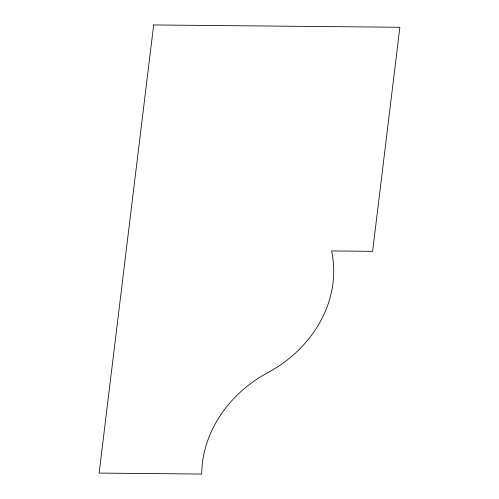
<?xml version="1.0" encoding="UTF-8"?>
<svg xmlns="http://www.w3.org/2000/svg" width="499" height="499" viewBox="0 0 499 499"><rect width="100%" height="100%" fill="white"/><g stroke="black" fill="none" stroke-linecap="round" stroke-linejoin="round"><path stroke-width="0.75" d="M153.661 24.95L99.126 473.083L201.715 474.05A121.625 105.545 -22.4 0 1 267.969 372.541A120.727 104.765 -22.4 0 0 331.573 250.947L372.61 251.334L399.874 27.27L153.661 24.95"/></g></svg>
